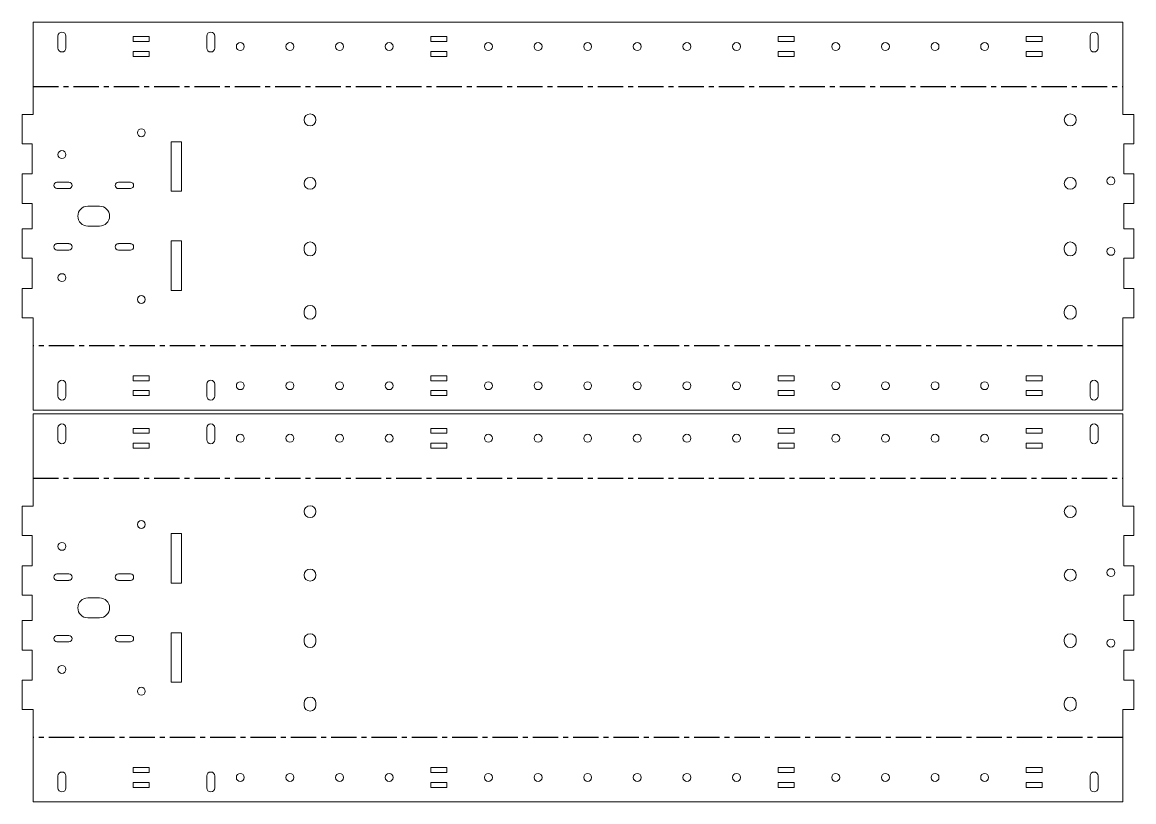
# Model space of a CAD drawing. Header units: millimetres. Extents: x 6 to 1202, y -202 to 956.
# Drawn here: x 642 to 1202, y 563 to 956 of the extents above; entities that cross this region are included whole.
import ezdxf

# ---------------------------------------------------------------- set-up
doc = ezdxf.new("R2010")
doc.units = ezdxf.units.MM
doc.linetypes.add('CENTERX2', pattern=[20.32, 12.7, -2.54, 2.54, -2.54])

msp = doc.modelspace()

# ---------------------------------------------------------------- linework, layer by layer
at = {"color": 7, "linetype": 'Continuous', "lineweight": 15}
for p, q in [((647.08, 955.98), (1196.08, 955.98)), ((647.08, 909.52), (647.08, 955.98)), ((1196.08, 955.98), (1196.08, 909.52)), ((659.58, 948.98), (659.58, 942.98)), ((663.58, 942.98), (663.58, 948.98)), ((697.45, 946.23), (697.45, 948.73)), ((705.45, 948.73), (697.45, 948.73)), ((705.45, 946.23), (705.45, 948.73)), ((734.58, 948.98), (734.58, 942.98)), ((738.58, 942.98), (738.58, 948.98)), ((847.45, 948.73), (855.45, 948.73)), ((847.45, 946.23), (847.45, 948.73)), ((855.45, 946.23), (855.45, 948.73)), ((1030.45, 948.73), (1022.45, 948.73)), ((1022.45, 946.23), (1022.45, 948.73)), ((1030.45, 946.23), (1030.45, 948.73)), ((1147.45, 948.73), (1155.45, 948.73)), ((1147.45, 946.23), (1147.45, 948.73)), ((1155.45, 946.23), (1155.45, 948.73)), ((1179.58, 948.98), (1179.58, 942.98)), ((1183.58, 942.98), (1183.58, 948.98)), ((705.45, 946.23), (697.45, 946.23)), ((705.45, 941.23), (697.45, 941.23)), ((697.45, 941.23), (697.45, 938.73)), ((705.45, 941.23), (705.45, 938.73)), ((847.45, 946.23), (855.45, 946.23)), ((847.45, 941.23), (855.45, 941.23)), ((847.45, 941.23), (847.45, 938.73)), ((855.45, 941.23), (855.45, 938.73)), ((1030.45, 946.23), (1022.45, 946.23)), ((1030.45, 941.23), (1022.45, 941.23)), ((1022.45, 941.23), (1022.45, 938.73)), ((1030.45, 941.23), (1030.45, 938.73)), ((1147.45, 946.23), (1155.45, 946.23)), ((1147.45, 941.23), (1155.45, 941.23)), ((1147.45, 941.23), (1147.45, 938.73)), ((1155.45, 941.23), (1155.45, 938.73)), ((705.45, 938.73), (697.45, 938.73)), ((847.45, 938.73), (855.45, 938.73)), ((1030.45, 938.73), (1022.45, 938.73)), ((1147.45, 938.73), (1155.45, 938.73)), ((641.58, 894.72), (641.58, 909.52)), ((647.08, 909.52), (641.58, 909.52)), ((1201.58, 909.52), (1196.08, 909.52)), ((1201.58, 894.72), (1201.58, 909.52)), ((646.58, 894.72), (641.58, 894.72)), ((646.58, 894.72), (646.58, 879.52)), ((716.58, 895.78), (716.58, 870.78)), ((721.78, 895.78), (716.58, 895.78)), ((721.78, 870.78), (721.78, 895.78)), ((1201.58, 894.72), (1196.58, 894.72)), ((1196.58, 894.72), (1196.58, 879.52)), ((641.58, 864.72), (641.58, 879.52)), ((646.58, 879.52), (641.58, 879.52)), ((1201.58, 879.52), (1196.58, 879.52)), ((1201.58, 864.72), (1201.58, 879.52)), ((665.08, 875.41), (659.08, 875.41)), ((696.08, 875.41), (690.08, 875.41)), ((659.08, 872.16), (665.08, 872.16)), ((690.08, 872.16), (696.08, 872.16)), ((716.58, 870.78), (721.78, 870.78)), ((646.58, 864.72), (641.58, 864.72)), ((646.58, 864.72), (646.58, 851.84)), ((680.58, 863.28), (674.58, 863.28)), ((1201.58, 864.72), (1196.58, 864.72)), ((1196.58, 864.72), (1196.58, 851.84)), ((641.58, 851.84), (641.58, 837.04)), ((646.58, 851.84), (641.58, 851.84)), ((680.58, 853.28), (674.58, 853.28)), ((1201.58, 851.84), (1196.58, 851.84)), ((1201.58, 851.84), (1201.58, 837.04)), ((716.58, 845.78), (721.78, 845.78)), ((716.58, 820.78), (716.58, 845.78)), ((721.78, 845.78), (721.78, 820.78)), ((659.08, 844.41), (665.08, 844.41)), ((665.08, 841.16), (659.08, 841.16)), ((690.08, 844.41), (696.08, 844.41)), ((696.08, 841.16), (690.08, 841.16)), ((783.58, 842.28), (783.58, 841.28)), ((789.58, 841.28), (789.58, 842.28)), ((1166.58, 842.28), (1166.58, 841.28)), ((1172.58, 841.28), (1172.58, 842.28)), ((646.58, 837.04), (641.58, 837.04)), ((646.58, 821.84), (646.58, 837.04)), ((1201.58, 837.04), (1196.58, 837.04)), ((1196.58, 821.84), (1196.58, 837.04)), ((641.58, 821.84), (641.58, 807.04)), ((646.58, 821.84), (641.58, 821.84)), ((721.78, 820.78), (716.58, 820.78)), ((1201.58, 821.84), (1196.58, 821.84)), ((1201.58, 821.84), (1201.58, 807.04)), ((647.08, 807.04), (641.58, 807.04)), ((647.08, 807.04), (647.08, 760.59)), ((783.58, 810.28), (783.58, 809.28)), ((789.58, 809.28), (789.58, 810.28)), ((1166.58, 810.28), (1166.58, 809.28)), ((1172.58, 809.28), (1172.58, 810.28)), ((1201.58, 807.04), (1196.08, 807.04)), ((1196.08, 760.59), (1196.08, 807.04)), ((659.58, 767.59), (659.58, 773.59)), ((663.58, 773.59), (663.58, 767.59)), ((705.45, 777.84), (697.45, 777.84)), ((697.45, 775.34), (697.45, 777.84)), ((705.45, 775.34), (697.45, 775.34)), ((705.45, 775.34), (705.45, 777.84)), ((734.58, 767.59), (734.58, 773.59)), ((738.58, 773.59), (738.58, 767.59)), ((847.45, 777.84), (855.45, 777.84)), ((847.45, 775.34), (847.45, 777.84)), ((847.45, 775.34), (855.45, 775.34)), ((855.45, 775.34), (855.45, 777.84)), ((1030.45, 777.84), (1022.45, 777.84)), ((1022.45, 775.34), (1022.45, 777.84)), ((1030.45, 775.34), (1022.45, 775.34)), ((1030.45, 775.34), (1030.45, 777.84)), ((1147.45, 777.84), (1155.45, 777.84)), ((1147.45, 775.34), (1147.45, 777.84)), ((1147.45, 775.34), (1155.45, 775.34)), ((1155.45, 775.34), (1155.45, 777.84)), ((1179.58, 767.59), (1179.58, 773.59)), ((1183.58, 773.59), (1183.58, 767.59)), ((705.45, 770.34), (697.45, 770.34)), ((697.45, 770.34), (697.45, 767.84)), ((705.45, 767.84), (697.45, 767.84)), ((705.45, 770.34), (705.45, 767.84)), ((847.45, 770.34), (855.45, 770.34)), ((847.45, 770.34), (847.45, 767.84)), ((847.45, 767.84), (855.45, 767.84)), ((855.45, 770.34), (855.45, 767.84)), ((1030.45, 770.34), (1022.45, 770.34)), ((1022.45, 770.34), (1022.45, 767.84)), ((1030.45, 767.84), (1022.45, 767.84)), ((1030.45, 770.34), (1030.45, 767.84)), ((1147.45, 770.34), (1155.45, 770.34)), ((1147.45, 770.34), (1147.45, 767.84)), ((1147.45, 767.84), (1155.45, 767.84)), ((1155.45, 770.34), (1155.45, 767.84)), ((647.08, 760.59), (1196.08, 760.59)), ((647.08, 712.13), (647.08, 758.59)), ((647.08, 758.59), (1196.08, 758.59)), ((1196.08, 758.59), (1196.08, 712.13)), ((659.58, 751.59), (659.58, 745.59)), ((663.58, 745.59), (663.58, 751.59)), ((705.45, 751.34), (697.45, 751.34)), ((697.45, 748.84), (697.45, 751.34)), ((705.45, 748.84), (705.45, 751.34)), ((734.58, 751.59), (734.58, 745.59)), ((738.58, 745.59), (738.58, 751.59)), ((847.45, 748.84), (847.45, 751.34)), ((847.45, 751.34), (855.45, 751.34)), ((855.45, 748.84), (855.45, 751.34)), ((1030.45, 751.34), (1022.45, 751.34)), ((1022.45, 748.84), (1022.45, 751.34)), ((1030.45, 748.84), (1030.45, 751.34)), ((1147.45, 751.34), (1155.45, 751.34)), ((1147.45, 748.84), (1147.45, 751.34)), ((1155.45, 748.84), (1155.45, 751.34)), ((1179.58, 751.59), (1179.58, 745.59)), ((1183.58, 745.59), (1183.58, 751.59)), ((705.45, 748.84), (697.45, 748.84)), ((847.45, 748.84), (855.45, 748.84)), ((1030.45, 748.84), (1022.45, 748.84)), ((1147.45, 748.84), (1155.45, 748.84)), ((705.45, 743.84), (697.45, 743.84)), ((697.45, 743.84), (697.45, 741.34)), ((705.45, 741.34), (697.45, 741.34)), ((705.45, 743.84), (705.45, 741.34)), ((847.45, 743.84), (855.45, 743.84)), ((847.45, 743.84), (847.45, 741.34)), ((847.45, 741.34), (855.45, 741.34)), ((855.45, 743.84), (855.45, 741.34)), ((1030.45, 743.84), (1022.45, 743.84)), ((1022.45, 743.84), (1022.45, 741.34)), ((1030.45, 741.34), (1022.45, 741.34)), ((1030.45, 743.84), (1030.45, 741.34)), ((1147.45, 743.84), (1147.45, 741.34)), ((1147.45, 743.84), (1155.45, 743.84)), ((1147.45, 741.34), (1155.45, 741.34)), ((1155.45, 743.84), (1155.45, 741.34)), ((641.58, 697.33), (641.58, 712.13)), ((647.08, 712.13), (641.58, 712.13)), ((1201.58, 712.13), (1196.08, 712.13)), ((1201.58, 697.33), (1201.58, 712.13)), ((646.58, 697.33), (641.58, 697.33)), ((646.58, 697.33), (646.58, 682.13)), ((716.58, 698.39), (716.58, 673.39)), ((721.78, 698.39), (716.58, 698.39)), ((721.78, 673.39), (721.78, 698.39)), ((1201.58, 697.33), (1196.58, 697.33)), ((1196.58, 697.33), (1196.58, 682.13)), ((641.58, 667.33), (641.58, 682.13)), ((646.58, 682.13), (641.58, 682.13)), ((665.08, 678.01), (659.08, 678.01)), ((696.08, 678.01), (690.08, 678.01)), ((1201.58, 682.13), (1196.58, 682.13)), ((1201.58, 667.33), (1201.58, 682.13)), ((659.08, 674.76), (665.08, 674.76)), ((690.08, 674.76), (696.08, 674.76)), ((716.58, 673.39), (721.78, 673.39)), ((646.58, 667.33), (641.58, 667.33)), ((646.58, 667.33), (646.58, 654.45)), ((1201.58, 667.33), (1196.58, 667.33)), ((1196.58, 667.33), (1196.58, 654.45)), ((680.58, 665.89), (674.58, 665.89)), ((680.58, 655.89), (674.58, 655.89)), ((641.58, 654.45), (641.58, 639.65)), ((646.58, 654.45), (641.58, 654.45)), ((1201.58, 654.45), (1196.58, 654.45)), ((1201.58, 654.45), (1201.58, 639.65)), ((659.08, 647.01), (665.08, 647.01)), ((690.08, 647.01), (696.08, 647.01)), ((716.58, 648.39), (721.78, 648.39)), ((716.58, 623.39), (716.58, 648.39)), ((721.78, 648.39), (721.78, 623.39)), ((783.58, 644.89), (783.58, 643.89)), ((789.58, 643.89), (789.58, 644.89)), ((1166.58, 644.89), (1166.58, 643.89)), ((1172.58, 643.89), (1172.58, 644.89)), ((646.58, 639.65), (641.58, 639.65)), ((646.58, 624.45), (646.58, 639.65)), ((665.08, 643.76), (659.08, 643.76)), ((696.08, 643.76), (690.08, 643.76)), ((1201.58, 639.65), (1196.58, 639.65)), ((1196.58, 624.45), (1196.58, 639.65)), ((641.58, 624.45), (641.58, 609.65)), ((646.58, 624.45), (641.58, 624.45)), ((721.78, 623.39), (716.58, 623.39)), ((1201.58, 624.45), (1196.58, 624.45)), ((1201.58, 624.45), (1201.58, 609.65)), ((783.58, 612.89), (783.58, 611.89)), ((789.58, 611.89), (789.58, 612.89)), ((1166.58, 612.89), (1166.58, 611.89)), ((1172.58, 611.89), (1172.58, 612.89)), ((647.08, 609.65), (641.58, 609.65)), ((647.08, 609.65), (647.08, 563.19)), ((1201.58, 609.65), (1196.08, 609.65)), ((1196.08, 563.19), (1196.08, 609.65)), ((705.45, 580.44), (697.45, 580.44)), ((697.45, 577.94), (697.45, 580.44)), ((705.45, 577.94), (697.45, 577.94)), ((705.45, 577.94), (705.45, 580.44)), ((847.45, 580.44), (855.45, 580.44)), ((847.45, 577.94), (847.45, 580.44)), ((847.45, 577.94), (855.45, 577.94)), ((855.45, 577.94), (855.45, 580.44)), ((1030.45, 580.44), (1022.45, 580.44)), ((1022.45, 577.94), (1022.45, 580.44)), ((1030.45, 577.94), (1022.45, 577.94)), ((1030.45, 577.94), (1030.45, 580.44)), ((1147.45, 580.44), (1155.45, 580.44)), ((1147.45, 577.94), (1147.45, 580.44)), ((1147.45, 577.94), (1155.45, 577.94)), ((1155.45, 577.94), (1155.45, 580.44)), ((659.58, 570.19), (659.58, 576.19)), ((663.58, 576.19), (663.58, 570.19)), ((705.45, 572.94), (697.45, 572.94)), ((697.45, 572.94), (697.45, 570.44)), ((705.45, 572.94), (705.45, 570.44)), ((734.58, 570.19), (734.58, 576.19)), ((738.58, 576.19), (738.58, 570.19)), ((847.45, 572.94), (855.45, 572.94)), ((847.45, 572.94), (847.45, 570.44)), ((855.45, 572.94), (855.45, 570.44)), ((1030.45, 572.94), (1022.45, 572.94)), ((1022.45, 572.94), (1022.45, 570.44)), ((1030.45, 572.94), (1030.45, 570.44)), ((1147.45, 572.94), (1155.45, 572.94)), ((1147.45, 572.94), (1147.45, 570.44)), ((1155.45, 572.94), (1155.45, 570.44)), ((1179.58, 570.19), (1179.58, 576.19)), ((1183.58, 576.19), (1183.58, 570.19)), ((705.45, 570.44), (697.45, 570.44)), ((847.45, 570.44), (855.45, 570.44)), ((1030.45, 570.44), (1022.45, 570.44)), ((1147.45, 570.44), (1155.45, 570.44)), ((647.08, 563.19), (1196.08, 563.19))]:
    msp.add_line(p, q, dxfattribs=at)
at = {"color": 7, "linetype": 'CENTERX2'}
for p, q in [((647.08, 923.56), (1196.08, 923.56)), ((1196.08, 793), (647.08, 793)), ((647.08, 726.17), (1196.08, 726.17)), ((1196.08, 595.61), (647.08, 595.61))]:
    msp.add_line(p, q, dxfattribs=at)
at = {"color": 7, "linetype": 'Continuous', "lineweight": 15}
for centre, radius in [((751.45, 943.73), 2), ((776.45, 943.73), 2), ((801.45, 943.73), 2), ((826.45, 943.73), 2), ((876.45, 943.73), 2), ((901.45, 943.73), 2), ((926.45, 943.73), 2), ((951.45, 943.73), 2), ((976.45, 943.73), 2), ((1001.45, 943.73), 2), ((1051.45, 943.73), 2), ((1076.45, 943.73), 2), ((1101.45, 943.73), 2), ((1126.45, 943.73), 2), ((786.58, 906.78), 3), ((1169.58, 906.78), 3), ((701.58, 900.28), 2), ((661.58, 889.28), 2), ((786.58, 874.78), 3), ((1169.58, 874.78), 3), ((1190.08, 876.03), 2), ((1190.08, 840.53), 2), ((661.58, 827.28), 2), ((701.58, 816.28), 2), ((751.45, 772.84), 2), ((776.45, 772.84), 2), ((801.45, 772.84), 2), ((826.45, 772.84), 2), ((876.45, 772.84), 2), ((901.45, 772.84), 2), ((926.45, 772.84), 2), ((951.45, 772.84), 2), ((976.45, 772.84), 2), ((1001.45, 772.84), 2), ((1051.45, 772.84), 2), ((1076.45, 772.84), 2), ((1101.45, 772.84), 2), ((1126.45, 772.84), 2), ((751.45, 746.34), 2), ((776.45, 746.34), 2), ((801.45, 746.34), 2), ((826.45, 746.34), 2), ((876.45, 746.34), 2), ((901.45, 746.34), 2), ((926.45, 746.34), 2), ((951.45, 746.34), 2), ((976.45, 746.34), 2), ((1001.45, 746.34), 2), ((1051.45, 746.34), 2), ((1076.45, 746.34), 2), ((1101.45, 746.34), 2), ((1126.45, 746.34), 2), ((786.58, 709.39), 3), ((1169.58, 709.39), 3), ((701.58, 702.89), 2), ((661.58, 691.89), 2), ((786.58, 677.39), 3), ((1169.58, 677.39), 3), ((1190.08, 678.64), 2), ((1190.08, 643.14), 2), ((661.58, 629.89), 2), ((701.58, 618.89), 2), ((751.45, 575.44), 2), ((776.45, 575.44), 2), ((801.45, 575.44), 2), ((826.45, 575.44), 2), ((876.45, 575.44), 2), ((901.45, 575.44), 2), ((926.45, 575.44), 2), ((951.45, 575.44), 2), ((976.45, 575.44), 2), ((1001.45, 575.44), 2), ((1051.45, 575.44), 2), ((1076.45, 575.44), 2), ((1101.45, 575.44), 2), ((1126.45, 575.44), 2)]:
    msp.add_circle(centre, radius, dxfattribs=at)
for centre, radius, start, end in [((661.58, 948.98), 2, 0, 180), ((736.58, 948.98), 2, 0, 180), ((1181.58, 948.98), 2, 0, 180), ((661.58, 942.98), 2, 180, 0), ((736.58, 942.98), 2, 180, 0), ((1181.58, 942.98), 2, 180, 0), ((659.08, 873.78), 1.62, 90, 270), ((665.08, 873.78), 1.63, 270, 90), ((690.08, 873.78), 1.63, 90, 270), ((696.08, 873.78), 1.62, 270, 90), ((674.58, 858.28), 5, 90, 270), ((680.58, 858.28), 5, 270, 90), ((659.08, 842.78), 1.62, 90, 270), ((665.08, 842.78), 1.62, 270, 90), ((690.08, 842.78), 1.62, 90, 270), ((696.08, 842.78), 1.62, 270, 90), ((786.58, 842.28), 3, 0, 180), ((786.58, 841.28), 3, 180, 0), ((1169.58, 842.28), 3, 0, 180), ((1169.58, 841.28), 3, 180, 0), ((786.58, 810.28), 3, 0, 180), ((1169.58, 810.28), 3, 0, 180), ((786.58, 809.28), 3, 180, 0), ((1169.58, 809.28), 3, 180, 0), ((661.58, 773.59), 2, 0, 180), ((736.58, 773.59), 2, 0, 180), ((1181.58, 773.59), 2, 0, 180), ((661.58, 767.59), 2, 180, 0), ((736.58, 767.59), 2, 180, 0), ((1181.58, 767.59), 2, 180, 0), ((661.58, 751.59), 2, 0, 180), ((736.58, 751.59), 2, 0, 180), ((1181.58, 751.59), 2, 0, 180), ((661.58, 745.59), 2, 180, 0), ((736.58, 745.59), 2, 180, 0), ((1181.58, 745.59), 2, 180, 0), ((659.08, 676.39), 1.62, 90, 270), ((665.08, 676.39), 1.62, 270, 90), ((690.08, 676.39), 1.62, 90, 270), ((696.08, 676.39), 1.63, 270, 90), ((674.58, 660.89), 5, 90, 270), ((680.58, 660.89), 5, 270, 90), ((659.08, 645.39), 1.62, 90, 270), ((665.08, 645.39), 1.62, 270, 90), ((690.08, 645.39), 1.62, 90, 270), ((696.08, 645.39), 1.62, 270, 90), ((786.58, 644.89), 3, 0, 180), ((1169.58, 644.89), 3, 0, 180), ((786.58, 643.89), 3, 180, 0), ((1169.58, 643.89), 3, 180, 0), ((786.58, 612.89), 3, 0, 180), ((786.58, 611.89), 3, 180, 0), ((1169.58, 612.89), 3, 0, 180), ((1169.58, 611.89), 3, 180, 0), ((661.58, 576.19), 2, 0, 180), ((736.58, 576.19), 2, 0, 180), ((1181.58, 576.19), 2, 0, 180), ((661.58, 570.19), 2, 180, 0), ((736.58, 570.19), 2, 180, 0), ((1181.58, 570.19), 2, 180, 0)]:
    msp.add_arc(centre, radius, start, end, dxfattribs=at)

doc.saveas('drawing.dxf')
